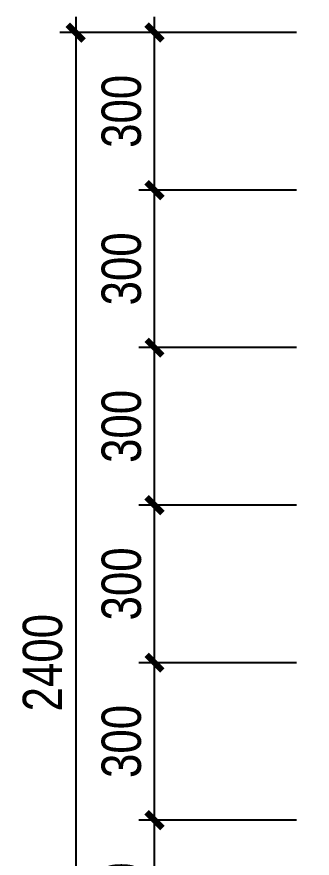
# Model space of a CAD drawing. Extents: x 468514 to 728049, y -74127 to 69080.
# Drawn here: x 634927 to 635489, y -69699 to -68097 of the extents above; entities that cross this region are included whole.
import ezdxf

# ---------------------------------------------------------------- set-up
doc = ezdxf.new("R2010")
doc.units = 0
doc.header["$LTSCALE"] = 500
doc.header["$MEASUREMENT"] = 0
doc.layers.get('Defpoints').update_dxf_attribs({"color": 229})
doc.layers.add('E 立面标注尺寸', color=9, linetype='Continuous')
doc.styles.add('PDC DIM', font='PMingLiU-ExtB.ttf', dxfattribs={"width": 0.85})
doc.dimstyles.new('PDC-A2', dxfattribs={"dimscale": 0, "dimtxt": 2.5, "dimasz": 1, "dimexe": 1, "dimexo": 1, "dimgap": 0.7, "dimtad": 1, "dimdec": 0, "dimtxsty": 'PDC DIM', "dimblk": 'ARCHTICK', "dimcen": 1, "dimdle": 1, "dimclrd": 8, "dimclre": 8, "dimclrt": 9, "dimadec": 0, "dimazin": 0, "dimtfac": 1, "dimtdec": 0, "dimtix": 1, "dimtmove": 2, "dimatfit": 3, "dimldrblk": 'PDC A2 T R', "dimfxl": 10, "dimfxlon": 1, "dimarcsym": 0})

# ---------------------------------------------------------------- blocks, each defined once
blk = doc.blocks.new('_ArchTick')
at = {"color": 0, "linetype": 'ByBlock', "const_width": 0.4}
blk.add_lwpolyline([(-0.5, -0.5), (0.5, 0.5)], dxfattribs=at)
blk = doc.blocks.new('*D2085')
at = {"layer": 'Defpoints', "color": 0, "transparency": 16777216}
for p in [(635188.8, -68126.5), (635488.8, -68126.5), (635488.8, -68426.5)]:
    blk.add_point(p, dxfattribs=at)
at = {"layer": 'E 立面标注尺寸', "color": 8, "lineweight": -2, "transparency": 16777216}
for p, q in [((635188.8, -68456.5), (635188.8, -68096.5)), ((635458.8, -68126.5), (635158.8, -68126.5)), ((635458.8, -68426.5), (635158.8, -68426.5))]:
    blk.add_line(p, q, dxfattribs=at)
at = {"layer": 'E 立面标注尺寸', "color": 8, "lineweight": -2, "transparency": 16777216, "xscale": 29.99999882274668, "yscale": 29.99999882274668, "zscale": 29.99999882274668}
for p, rotation in [((635188.8, -68126.5), 90), ((635188.8, -68426.5), 270)]:
    blk.add_blockref('_ArchTick', p, dxfattribs=dict(at, rotation=rotation))
at = {"layer": 'E 立面标注尺寸', "color": 9, "transparency": 16777216, "insert": (635126.1, -68276.5), "char_height": 75, "attachment_point": 5, "rotation": 90, "style": 'PDC DIM'}
blk.add_mtext('300', dxfattribs=at)
blk = doc.blocks.new('PDC A2 T R')
at = {"color": 0, "linetype": 'ByBlock'}
blk.add_line((0, 0), (-2, 0), dxfattribs=at)
for points in [[(-2.147, 0.886), (-1.491, 1.345), (-0.6, 0), (0, 0)], [(-2.147, -0.886), (-1.491, -1.345), (-0.6, 0), (0, 0)]]:
    blk.add_solid(points, dxfattribs=at)
blk = doc.blocks.new('*D2086')
at = {"layer": 'Defpoints', "color": 0, "transparency": 16777216}
for p in [(635488.8, -68126.5), (635038.8, -70526.5), (635488.8, -70526.5)]:
    blk.add_point(p, dxfattribs=at)
at = {"layer": 'E 立面标注尺寸', "color": 8, "lineweight": -2, "transparency": 16777216}
for p, q in [((635038.8, -68096.5), (635038.8, -70556.5)), ((635338.8, -68126.5), (635008.8, -68126.5)), ((635338.8, -70526.5), (635008.8, -70526.5))]:
    blk.add_line(p, q, dxfattribs=at)
at = {"layer": 'E 立面标注尺寸', "color": 8, "lineweight": -2, "transparency": 16777216, "xscale": 29.99999882274668, "yscale": 29.99999882274668, "zscale": 29.99999882274668}
for p, rotation in [((635038.8, -68126.5), 90), ((635038.8, -70526.5), 270)]:
    blk.add_blockref('_ArchTick', p, dxfattribs=dict(at, rotation=rotation))
at = {"layer": 'E 立面标注尺寸', "color": 9, "transparency": 16777216, "insert": (634976.1, -69326.5), "char_height": 75, "attachment_point": 5, "rotation": 90, "style": 'PDC DIM'}
blk.add_mtext('2400', dxfattribs=at)
blk = doc.blocks.new('*D2087')
at = {"layer": 'Defpoints', "color": 0, "transparency": 16777216}
for p in [(635188.8, -68426.5), (635488.8, -68426.5), (635488.8, -68726.5)]:
    blk.add_point(p, dxfattribs=at)
at = {"layer": 'E 立面标注尺寸', "color": 8, "lineweight": -2, "transparency": 16777216}
for p, q in [((635188.8, -68756.5), (635188.8, -68396.5)), ((635458.8, -68426.5), (635158.8, -68426.5)), ((635458.8, -68726.5), (635158.8, -68726.5))]:
    blk.add_line(p, q, dxfattribs=at)
at = {"layer": 'E 立面标注尺寸', "color": 8, "lineweight": -2, "transparency": 16777216, "xscale": 29.99999882274668, "yscale": 29.99999882274668, "zscale": 29.99999882274668}
for p, rotation in [((635188.8, -68426.5), 90), ((635188.8, -68726.5), 270)]:
    blk.add_blockref('_ArchTick', p, dxfattribs=dict(at, rotation=rotation))
at = {"layer": 'E 立面标注尺寸', "color": 9, "transparency": 16777216, "insert": (635126.1, -68576.5), "char_height": 75, "attachment_point": 5, "rotation": 90, "style": 'PDC DIM'}
blk.add_mtext('300', dxfattribs=at)
blk = doc.blocks.new('*D2088')
at = {"layer": 'Defpoints', "color": 0, "transparency": 16777216}
for p in [(635188.8, -68726.5), (635488.8, -68726.5), (635488.8, -69026.5)]:
    blk.add_point(p, dxfattribs=at)
at = {"layer": 'E 立面标注尺寸', "color": 8, "lineweight": -2, "transparency": 16777216}
for p, q in [((635188.8, -69056.5), (635188.8, -68696.5)), ((635458.8, -68726.5), (635158.8, -68726.5)), ((635458.8, -69026.5), (635158.8, -69026.5))]:
    blk.add_line(p, q, dxfattribs=at)
at = {"layer": 'E 立面标注尺寸', "color": 8, "lineweight": -2, "transparency": 16777216, "xscale": 29.99999882274668, "yscale": 29.99999882274668, "zscale": 29.99999882274668}
for p, rotation in [((635188.8, -68726.5), 90), ((635188.8, -69026.5), 270)]:
    blk.add_blockref('_ArchTick', p, dxfattribs=dict(at, rotation=rotation))
at = {"layer": 'E 立面标注尺寸', "color": 9, "transparency": 16777216, "insert": (635126.1, -68876.5), "char_height": 75, "attachment_point": 5, "rotation": 90, "style": 'PDC DIM'}
blk.add_mtext('300', dxfattribs=at)
blk = doc.blocks.new('*D2089')
at = {"layer": 'Defpoints', "color": 0, "transparency": 16777216}
for p in [(635188.8, -69026.5), (635488.8, -69026.5), (635488.8, -69326.5)]:
    blk.add_point(p, dxfattribs=at)
at = {"layer": 'E 立面标注尺寸', "color": 8, "lineweight": -2, "transparency": 16777216}
for p, q in [((635188.8, -69356.5), (635188.8, -68996.5)), ((635458.8, -69026.5), (635158.8, -69026.5)), ((635458.8, -69326.5), (635158.8, -69326.5))]:
    blk.add_line(p, q, dxfattribs=at)
at = {"layer": 'E 立面标注尺寸', "color": 8, "lineweight": -2, "transparency": 16777216, "xscale": 29.99999882274668, "yscale": 29.99999882274668, "zscale": 29.99999882274668}
for p, rotation in [((635188.8, -69026.5), 90), ((635188.8, -69326.5), 270)]:
    blk.add_blockref('_ArchTick', p, dxfattribs=dict(at, rotation=rotation))
at = {"layer": 'E 立面标注尺寸', "color": 9, "transparency": 16777216, "insert": (635126.1, -69176.5), "char_height": 75, "attachment_point": 5, "rotation": 90, "style": 'PDC DIM'}
blk.add_mtext('300', dxfattribs=at)
blk = doc.blocks.new('*D2090')
at = {"layer": 'Defpoints', "color": 0, "transparency": 16777216}
for p in [(635188.8, -69326.5), (635488.8, -69326.5), (635488.8, -69626.5)]:
    blk.add_point(p, dxfattribs=at)
at = {"layer": 'E 立面标注尺寸', "color": 8, "lineweight": -2, "transparency": 16777216}
for p, q in [((635188.8, -69656.5), (635188.8, -69296.5)), ((635458.8, -69326.5), (635158.8, -69326.5)), ((635458.8, -69626.5), (635158.8, -69626.5))]:
    blk.add_line(p, q, dxfattribs=at)
at = {"layer": 'E 立面标注尺寸', "color": 8, "lineweight": -2, "transparency": 16777216, "xscale": 29.99999882274668, "yscale": 29.99999882274668, "zscale": 29.99999882274668}
for p, rotation in [((635188.8, -69326.5), 90), ((635188.8, -69626.5), 270)]:
    blk.add_blockref('_ArchTick', p, dxfattribs=dict(at, rotation=rotation))
at = {"layer": 'E 立面标注尺寸', "color": 9, "transparency": 16777216, "insert": (635126.1, -69476.5), "char_height": 75, "attachment_point": 5, "rotation": 90, "style": 'PDC DIM'}
blk.add_mtext('300', dxfattribs=at)
blk = doc.blocks.new('*D2091')
at = {"layer": 'Defpoints', "color": 0, "transparency": 16777216}
for p in [(635188.8, -69626.5), (635488.8, -69626.5), (635488.8, -69926.5)]:
    blk.add_point(p, dxfattribs=at)
at = {"layer": 'E 立面标注尺寸', "color": 8, "lineweight": -2, "transparency": 16777216}
for p, q in [((635188.8, -69956.5), (635188.8, -69596.5)), ((635458.8, -69626.5), (635158.8, -69626.5)), ((635458.8, -69926.5), (635158.8, -69926.5))]:
    blk.add_line(p, q, dxfattribs=at)
at = {"layer": 'E 立面标注尺寸', "color": 8, "lineweight": -2, "transparency": 16777216, "xscale": 29.99999882274668, "yscale": 29.99999882274668, "zscale": 29.99999882274668}
for p, rotation in [((635188.8, -69626.5), 90), ((635188.8, -69926.5), 270)]:
    blk.add_blockref('_ArchTick', p, dxfattribs=dict(at, rotation=rotation))
at = {"layer": 'E 立面标注尺寸', "color": 9, "transparency": 16777216, "insert": (635126.1, -69776.5), "char_height": 75, "attachment_point": 5, "rotation": 90, "style": 'PDC DIM'}
blk.add_mtext('300', dxfattribs=at)

msp = doc.modelspace()

# ---------------------------------------------------------------- dimensions: what is measured, and where the dimension line sits
at = {"layer": 'E 立面标注尺寸'}
for base, p1, p2, picture, middle in [((635038.8, -70526.5), (635488.8, -68126.5), (635488.8, -70526.5), '*D2086', (634976.1, -69326.5)), ((635188.8, -68126.5), (635488.8, -68426.5), (635488.8, -68126.5), '*D2085', (635126.1, -68276.5)), ((635188.8, -68426.5), (635488.8, -68726.5), (635488.8, -68426.5), '*D2087', (635126.1, -68576.5)), ((635188.8, -68726.5), (635488.8, -69026.5), (635488.8, -68726.5), '*D2088', (635126.1, -68876.5)), ((635188.8, -69026.5), (635488.8, -69326.5), (635488.8, -69026.5), '*D2089', (635126.1, -69176.5)), ((635188.8, -69326.5), (635488.8, -69626.5), (635488.8, -69326.5), '*D2090', (635126.1, -69476.5)), ((635188.8, -69626.5), (635488.8, -69926.5), (635488.8, -69626.5), '*D2091', (635126.1, -69776.5))]:
    dim = msp.add_linear_dim(base=base, p1=p1, p2=p2, angle=90, dimstyle='PDC-A2', override={"dimscale": 29.999999}, dxfattribs=at)
    dim.commit()
    dim.dimension.update_dxf_attribs({"geometry": picture, "text_midpoint": middle})

doc.saveas('drawing.dxf')
